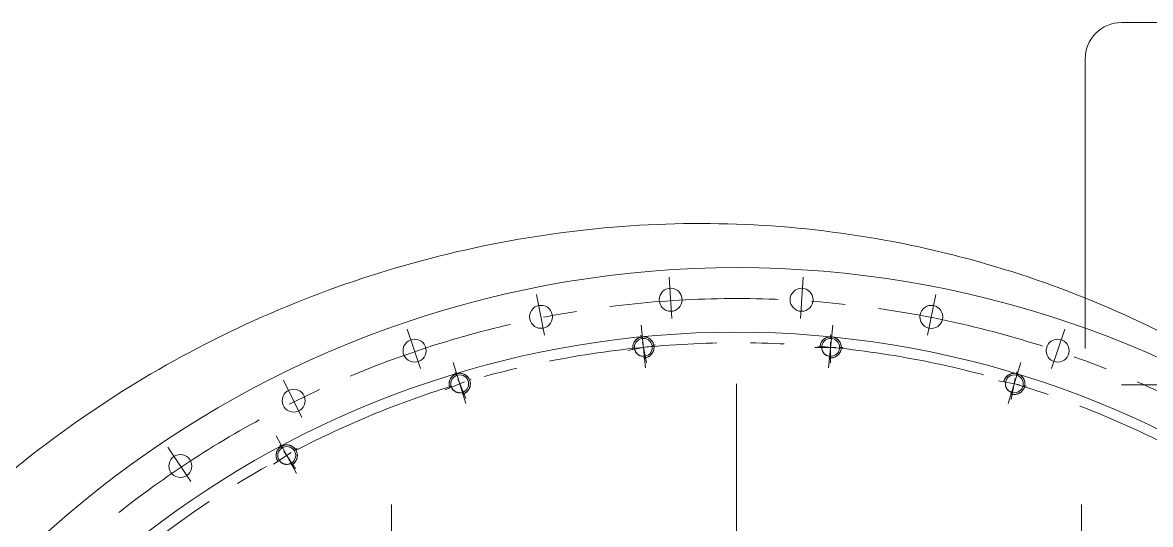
# Model space of a CAD drawing. Header units: inches. Extents: x 0 to 26418, y 0 to 20128.
# Drawn here: x 3660 to 4298, y 4414 to 4698 of the extents above; entities that cross this region are included whole.
import ezdxf

# ---------------------------------------------------------------- set-up
doc = ezdxf.new("R2010")
doc.units = ezdxf.units.IN
doc.header["$MEASUREMENT"] = 0
doc.linetypes.add('CENTER', pattern=[50.8, 31.75, -6.35, 6.35, -6.35])
doc.linetypes.add('点画线', pattern=[18, 12, -2, 2, -2])
for name, color, linetype, lineweight in [('CAXA1', 5, 'CENTER', 5), ('中心线层', 5, 'CENTER', 5), ('细实线层', 7, 'Continuous', 5)]:
    doc.layers.add(name, color=color, linetype=linetype, lineweight=lineweight)

msp = doc.modelspace()

# ---------------------------------------------------------------- linework, layer by layer
at = {"color": 7, "lineweight": 5}
for p, q in [((4510.43, 4697.98), (4281.12, 4697.98)), ((4260.62, 4513.48), (4260.62, 4677.48)), ((4004.86, 4514.58), (4004.85, 4514.26)), ((4004.89, 4514.89), (4004.86, 4514.58)), ((4004.94, 4515.2), (4004.89, 4514.89)), ((4005, 4515.51), (4004.94, 4515.2)), ((4005.07, 4515.81), (4005, 4515.51)), ((4005.17, 4516.11), (4005.07, 4515.81)), ((4005.28, 4516.41), (4005.17, 4516.11)), ((4005.4, 4516.7), (4005.28, 4516.41)), ((4005.54, 4516.98), (4005.4, 4516.7)), ((4005.69, 4517.25), (4005.54, 4516.98)), ((4005.86, 4517.52), (4005.69, 4517.25)), ((4006.04, 4517.78), (4005.86, 4517.52)), ((4006.24, 4518.02), (4006.04, 4517.78)), ((4006.44, 4518.26), (4006.24, 4518.02)), ((4006.66, 4518.48), (4006.44, 4518.26)), ((4006.89, 4518.7), (4006.66, 4518.48)), ((4007.13, 4518.9), (4006.89, 4518.7)), ((4007.39, 4519.09), (4007.13, 4518.9)), ((4007.65, 4519.26), (4007.39, 4519.09)), ((4007.92, 4519.42), (4007.65, 4519.26)), ((4008.2, 4519.57), (4007.92, 4519.42)), ((4008.48, 4519.7), (4008.2, 4519.57)), ((4008.77, 4519.82), (4008.48, 4519.7)), ((4009.07, 4519.92), (4008.77, 4519.82)), ((4009.37, 4520), (4009.07, 4519.92)), ((4009.68, 4520.07), (4009.37, 4520)), ((4009.99, 4520.12), (4009.68, 4520.07)), ((4010.3, 4520.16), (4009.99, 4520.12)), ((4010.61, 4520.18), (4010.3, 4520.16)), ((4010.93, 4520.19), (4010.61, 4520.18)), ((4011.24, 4520.17), (4010.93, 4520.19)), ((4011.55, 4520.14), (4011.24, 4520.17)), ((4011.87, 4520.1), (4011.55, 4520.14)), ((4012.17, 4520.04), (4011.87, 4520.1)), ((4012.48, 4519.96), (4012.17, 4520.04)), ((4012.78, 4519.87), (4012.48, 4519.96)), ((4013.07, 4519.76), (4012.78, 4519.87)), ((4013.36, 4519.63), (4013.07, 4519.76)), ((4013.64, 4519.5), (4013.36, 4519.63)), ((4013.92, 4519.34), (4013.64, 4519.5)), ((4014.18, 4519.17), (4013.92, 4519.34)), ((4014.44, 4518.99), (4014.18, 4519.17)), ((4014.69, 4518.8), (4014.44, 4518.99)), ((4014.92, 4518.59), (4014.69, 4518.8)), ((4015.15, 4518.37), (4014.92, 4518.59)), ((4015.36, 4518.14), (4015.15, 4518.37)), ((4015.56, 4517.9), (4015.36, 4518.14)), ((4015.75, 4517.65), (4015.56, 4517.9)), ((4015.92, 4517.39), (4015.75, 4517.65)), ((4016.08, 4517.12), (4015.92, 4517.39)), ((4016.23, 4516.84), (4016.08, 4517.12)), ((4016.36, 4516.55), (4016.23, 4516.84)), ((4016.48, 4516.26), (4016.36, 4516.55)), ((4016.58, 4515.97), (4016.48, 4516.26)), ((4016.66, 4515.66), (4016.58, 4515.97)), ((4016.73, 4515.36), (4016.66, 4515.66)), ((4016.79, 4515.05), (4016.73, 4515.36)), ((4016.73, 4515.36), (4016.73, 4515.36)), ((4016.82, 4514.73), (4016.79, 4515.05)), ((4016.84, 4514.42), (4016.82, 4514.73)), ((4110.74, 4514.81), (4110.72, 4514.5)), ((4110.78, 4515.12), (4110.74, 4514.81)), ((4110.84, 4515.43), (4110.78, 4515.12)), ((4110.91, 4515.74), (4110.84, 4515.43)), ((4111, 4516.04), (4110.91, 4515.74)), ((4111.11, 4516.34), (4111, 4516.04)), ((4111.23, 4516.63), (4111.11, 4516.34)), ((4111.36, 4516.91), (4111.23, 4516.63)), ((4111.51, 4517.19), (4111.36, 4516.91)), ((4111.68, 4517.45), (4111.51, 4517.19)), ((4111.85, 4517.71), (4111.68, 4517.45)), ((4112.04, 4517.96), (4111.85, 4517.71)), ((4112.25, 4518.2), (4112.04, 4517.96)), ((4112.46, 4518.43), (4112.25, 4518.2)), ((4112.69, 4518.64), (4112.46, 4518.43)), ((4112.93, 4518.85), (4112.69, 4518.64)), ((4113.18, 4519.04), (4112.93, 4518.85)), ((4113.44, 4519.22), (4113.18, 4519.04)), ((4113.71, 4519.38), (4113.44, 4519.22)), ((4113.98, 4519.53), (4113.71, 4519.38)), ((4114.27, 4519.67), (4113.98, 4519.53)), ((4114.56, 4519.79), (4114.27, 4519.67)), ((4114.85, 4519.89), (4114.56, 4519.79)), ((4115.15, 4519.98), (4114.85, 4519.89)), ((4115.46, 4520.05), (4115.15, 4519.98)), ((4115.77, 4520.11), (4115.46, 4520.05)), ((4116.08, 4520.15), (4115.77, 4520.11)), ((4116.39, 4520.18), (4116.08, 4520.15)), ((4116.71, 4520.19), (4116.39, 4520.18)), ((4117.02, 4520.18), (4116.71, 4520.19)), ((4117.33, 4520.15), (4117.02, 4520.18)), ((4117.65, 4520.11), (4117.33, 4520.15)), ((4117.95, 4520.05), (4117.65, 4520.11)), ((4118.26, 4519.98), (4117.95, 4520.05)), ((4118.56, 4519.89), (4118.26, 4519.98)), ((4118.86, 4519.79), (4118.56, 4519.89)), ((4119.15, 4519.67), (4118.86, 4519.79)), ((4119.43, 4519.53), (4119.15, 4519.67)), ((4119.71, 4519.38), (4119.43, 4519.53)), ((4119.98, 4519.22), (4119.71, 4519.38)), ((4120.23, 4519.04), (4119.98, 4519.22)), ((4120.48, 4518.85), (4120.23, 4519.04)), ((4120.72, 4518.64), (4120.48, 4518.85)), ((4120.95, 4518.43), (4120.72, 4518.64)), ((4121.17, 4518.2), (4120.95, 4518.43)), ((4121.37, 4517.96), (4121.17, 4518.2)), ((4121.56, 4517.71), (4121.37, 4517.96)), ((4121.74, 4517.45), (4121.56, 4517.71)), ((4121.9, 4517.19), (4121.74, 4517.45)), ((4122.05, 4516.91), (4121.9, 4517.19)), ((4122.19, 4516.63), (4122.05, 4516.91)), ((4122.31, 4516.34), (4122.19, 4516.63)), ((4122.41, 4516.04), (4122.31, 4516.34)), ((4122.5, 4515.74), (4122.41, 4516.04)), ((4122.58, 4515.43), (4122.5, 4515.74)), ((4122.63, 4515.12), (4122.58, 4515.43)), ((4122.67, 4514.81), (4122.63, 4515.12)), ((4122.7, 4514.5), (4122.67, 4514.81)), ((4004.85, 4514.26), (4004.85, 4513.95)), ((4004.85, 4513.95), (4004.87, 4513.64)), ((4004.87, 4513.64), (4004.91, 4513.32)), ((4004.91, 4513.32), (4004.96, 4513.02)), ((4004.96, 4513.02), (4005.89, 4513.2)), ((4004.96, 4513.02), (4004.96, 4513.02)), ((4005.89, 4513.2), (4005.89, 4513.2)), ((4005.89, 4513.2), (4005.95, 4512.94)), ((4005.95, 4512.94), (4006.02, 4512.69)), ((4006.02, 4512.69), (4006.11, 4512.44)), ((4006.11, 4512.44), (4006.21, 4512.19)), ((4006.21, 4512.19), (4006.32, 4511.95)), ((4006.32, 4511.95), (4006.44, 4511.72)), ((4006.44, 4511.72), (4006.58, 4511.49)), ((4006.58, 4511.49), (4006.72, 4511.27)), ((4006.72, 4511.27), (4006.88, 4511.06)), ((4006.88, 4511.06), (4007.05, 4510.85)), ((4007.05, 4510.85), (4007.23, 4510.66)), ((4007.23, 4510.66), (4007.42, 4510.48)), ((4007.42, 4510.48), (4007.62, 4510.3)), ((4007.62, 4510.3), (4007.83, 4510.14)), ((4007.83, 4510.14), (4008.04, 4509.98)), ((4008.04, 4509.98), (4008.27, 4509.84)), ((4008.27, 4509.84), (4008.5, 4509.71)), ((4008.5, 4509.71), (4008.73, 4509.6)), ((4008.73, 4509.6), (4008.98, 4509.49)), ((4008.98, 4509.49), (4009.22, 4509.4)), ((4009.22, 4509.4), (4009.48, 4509.32)), ((4009.48, 4509.32), (4009.73, 4509.26)), ((4009.73, 4509.26), (4009.99, 4509.21)), ((4009.99, 4509.21), (4010.26, 4509.17)), ((4010.26, 4509.17), (4010.52, 4509.14)), ((4010.52, 4509.14), (4010.78, 4509.13)), ((4010.78, 4509.13), (4011.05, 4509.14)), ((4011.05, 4509.14), (4011.31, 4509.15)), ((4011.31, 4509.15), (4011.57, 4509.19)), ((4011.57, 4509.19), (4011.83, 4509.23)), ((4011.83, 4509.23), (4011.83, 4509.23)), ((4011.83, 4509.23), (4012.02, 4508.3)), ((4012.02, 4508.3), (4012.33, 4508.37)), ((4012.02, 4508.3), (4012.02, 4508.3)), ((4012.33, 4508.37), (4012.63, 4508.46)), ((4012.63, 4508.46), (4012.93, 4508.56)), ((4012.93, 4508.56), (4013.22, 4508.67)), ((4013.22, 4508.67), (4013.5, 4508.8)), ((4013.5, 4508.8), (4013.78, 4508.95)), ((4013.78, 4508.95), (4014.05, 4509.11)), ((4014.05, 4509.11), (4014.31, 4509.29)), ((4014.31, 4509.29), (4014.56, 4509.47)), ((4014.56, 4509.47), (4014.81, 4509.67)), ((4014.81, 4509.67), (4015.04, 4509.89)), ((4015.04, 4509.89), (4015.25, 4510.11)), ((4015.25, 4510.11), (4015.46, 4510.35)), ((4015.46, 4510.35), (4015.66, 4510.6)), ((4015.66, 4510.6), (4015.84, 4510.85)), ((4015.84, 4510.85), (4016.01, 4511.12)), ((4016.01, 4511.12), (4016.16, 4511.39)), ((4016.16, 4511.39), (4016.3, 4511.67)), ((4016.3, 4511.67), (4016.42, 4511.96)), ((4016.42, 4511.96), (4016.53, 4512.26)), ((4016.53, 4512.26), (4016.62, 4512.56)), ((4016.62, 4512.56), (4016.7, 4512.86)), ((4016.7, 4512.86), (4016.76, 4513.17)), ((4016.76, 4513.17), (4016.81, 4513.48)), ((4016.81, 4513.48), (4016.84, 4513.79)), ((4016.85, 4514.11), (4016.84, 4514.42)), ((4016.84, 4513.79), (4016.85, 4514.11)), ((4110.72, 4514.5), (4110.71, 4514.19)), ((4110.71, 4514.19), (4110.71, 4514.19)), ((4110.71, 4514.19), (4111.65, 4514.19)), ((4111.65, 4514.19), (4111.65, 4514.19)), ((4111.65, 4514.19), (4111.66, 4513.92)), ((4111.66, 4513.92), (4111.68, 4513.66)), ((4111.68, 4513.66), (4111.72, 4513.4)), ((4111.72, 4513.4), (4111.77, 4513.14)), ((4111.77, 4513.14), (4111.83, 4512.88)), ((4111.83, 4512.88), (4111.9, 4512.62)), ((4111.9, 4512.62), (4111.99, 4512.38)), ((4111.99, 4512.38), (4112.09, 4512.13)), ((4112.09, 4512.13), (4112.21, 4511.89)), ((4112.21, 4511.89), (4112.33, 4511.66)), ((4112.33, 4511.66), (4112.47, 4511.43)), ((4112.47, 4511.43), (4112.62, 4511.22)), ((4112.62, 4511.22), (4112.78, 4511.01)), ((4112.78, 4511.01), (4112.95, 4510.8)), ((4112.95, 4510.8), (4113.13, 4510.61)), ((4113.13, 4510.61), (4113.33, 4510.43)), ((4113.33, 4510.43), (4113.53, 4510.26)), ((4113.53, 4510.26), (4113.74, 4510.1)), ((4113.74, 4510.1), (4113.96, 4509.95)), ((4113.96, 4509.95), (4114.18, 4509.81)), ((4114.18, 4509.81), (4114.41, 4509.68)), ((4114.41, 4509.68), (4114.65, 4509.57)), ((4114.65, 4509.57), (4114.9, 4509.47)), ((4114.9, 4509.47), (4115.15, 4509.38)), ((4115.15, 4509.38), (4115.4, 4509.31)), ((4115.4, 4509.31), (4115.66, 4509.24)), ((4115.66, 4509.24), (4115.92, 4509.2)), ((4115.92, 4509.2), (4116.18, 4509.16)), ((4116.18, 4509.16), (4116.44, 4509.14)), ((4116.44, 4509.14), (4116.71, 4509.13)), ((4116.71, 4509.13), (4116.71, 4509.13)), ((4116.71, 4509.13), (4116.71, 4508.19)), ((4116.71, 4508.19), (4116.71, 4508.19)), ((4116.71, 4508.19), (4117.02, 4508.19)), ((4117.02, 4508.19), (4117.33, 4508.22)), ((4117.33, 4508.22), (4117.65, 4508.26)), ((4117.65, 4508.26), (4117.95, 4508.32)), ((4117.95, 4508.32), (4118.26, 4508.39)), ((4118.26, 4508.39), (4118.56, 4508.48)), ((4118.56, 4508.48), (4118.86, 4508.58)), ((4118.86, 4508.58), (4119.15, 4508.7)), ((4119.15, 4508.7), (4119.43, 4508.84)), ((4119.43, 4508.84), (4119.71, 4508.99)), ((4119.71, 4508.99), (4119.98, 4509.15)), ((4119.98, 4509.15), (4120.23, 4509.33)), ((4120.23, 4509.33), (4120.48, 4509.52)), ((4120.48, 4509.52), (4120.72, 4509.73)), ((4120.72, 4509.73), (4120.95, 4509.94)), ((4120.95, 4509.94), (4121.17, 4510.17)), ((4121.17, 4510.17), (4121.37, 4510.41)), ((4121.37, 4510.41), (4121.56, 4510.66)), ((4121.56, 4510.66), (4121.74, 4510.92)), ((4121.74, 4510.92), (4121.9, 4511.19)), ((4121.9, 4511.19), (4122.05, 4511.46)), ((4122.05, 4511.46), (4122.19, 4511.75)), ((4122.19, 4511.75), (4122.31, 4512.04)), ((4122.31, 4512.04), (4122.41, 4512.33)), ((4122.41, 4512.33), (4122.5, 4512.63)), ((4122.5, 4512.63), (4122.58, 4512.94)), ((4122.58, 4512.94), (4122.63, 4513.25)), ((4122.63, 4513.25), (4122.67, 4513.56)), ((4122.67, 4513.56), (4122.7, 4513.87)), ((4122.71, 4514.19), (4122.7, 4514.5)), ((4122.7, 4513.87), (4122.71, 4514.19)), ((4122.71, 4514.19), (4122.71, 4514.19)), ((3901.37, 4495.54), (3901.27, 4495.24)), ((3901.48, 4495.83), (3901.37, 4495.54)), ((3901.61, 4496.12), (3901.48, 4495.83)), ((3901.75, 4496.4), (3901.61, 4496.12)), ((3901.91, 4496.67), (3901.75, 4496.4)), ((3902.08, 4496.93), (3901.91, 4496.67)), ((3902.26, 4497.19), (3902.08, 4496.93)), ((3902.46, 4497.43), (3902.26, 4497.19)), ((3902.67, 4497.66), (3902.46, 4497.43)), ((3902.89, 4497.89), (3902.67, 4497.66)), ((3903.13, 4498.1), (3902.89, 4497.89)), ((3903.37, 4498.29), (3903.13, 4498.1)), ((3903.63, 4498.48), (3903.37, 4498.29)), ((3903.89, 4498.65), (3903.63, 4498.48)), ((3904.16, 4498.81), (3903.89, 4498.65)), ((3904.44, 4498.95), (3904.16, 4498.81)), ((3904.73, 4499.08), (3904.44, 4498.95)), ((3905.02, 4499.19), (3904.73, 4499.08)), ((3905.32, 4499.29), (3905.02, 4499.19)), ((3905.62, 4499.37), (3905.32, 4499.29)), ((3905.93, 4499.43), (3905.62, 4499.37)), ((3906.24, 4499.48), (3905.93, 4499.43)), ((3906.55, 4499.52), (3906.24, 4499.48)), ((3906.87, 4499.53), (3906.55, 4499.52)), ((3907.18, 4499.53), (3906.87, 4499.53)), ((3907.5, 4499.52), (3907.18, 4499.53)), ((3907.81, 4499.48), (3907.5, 4499.52)), ((3908.12, 4499.43), (3907.81, 4499.48)), ((3908.43, 4499.37), (3908.12, 4499.43)), ((3908.73, 4499.29), (3908.43, 4499.37)), ((3909.03, 4499.19), (3908.73, 4499.29)), ((3909.32, 4499.08), (3909.03, 4499.19)), ((3909.61, 4498.95), (3909.32, 4499.08)), ((3909.89, 4498.81), (3909.61, 4498.95)), ((3910.16, 4498.65), (3909.89, 4498.81)), ((3910.42, 4498.48), (3910.16, 4498.65)), ((3910.68, 4498.29), (3910.42, 4498.48)), ((3910.92, 4498.1), (3910.68, 4498.29)), ((3911.15, 4497.89), (3910.92, 4498.1)), ((3911.38, 4497.66), (3911.15, 4497.89)), ((3911.59, 4497.43), (3911.38, 4497.66)), ((3911.78, 4497.19), (3911.59, 4497.43)), ((3911.97, 4496.93), (3911.78, 4497.19)), ((3912.14, 4496.67), (3911.97, 4496.93)), ((3912.3, 4496.4), (3912.14, 4496.67)), ((3912.44, 4496.12), (3912.3, 4496.4)), ((3912.57, 4495.83), (3912.44, 4496.12)), ((3912.68, 4495.54), (3912.57, 4495.83)), ((3912.57, 4495.83), (3912.57, 4495.83)), ((3912.78, 4495.24), (3912.68, 4495.54)), ((4214.9, 4495.61), (4214.8, 4495.31)), ((4215.02, 4495.9), (4214.9, 4495.61)), ((4215.15, 4496.19), (4215.02, 4495.9)), ((4215.3, 4496.47), (4215.15, 4496.19)), ((4215.46, 4496.74), (4215.3, 4496.47)), ((4215.63, 4497), (4215.46, 4496.74)), ((4215.82, 4497.25), (4215.63, 4497)), ((4216.02, 4497.49), (4215.82, 4497.25)), ((4216.23, 4497.72), (4216.02, 4497.49)), ((4216.46, 4497.94), (4216.23, 4497.72)), ((4216.7, 4498.15), (4216.46, 4497.94)), ((4216.94, 4498.34), (4216.7, 4498.15)), ((4217.2, 4498.52), (4216.94, 4498.34)), ((4217.46, 4498.69), (4217.2, 4498.52)), ((4217.74, 4498.84), (4217.46, 4498.69)), ((4218.02, 4498.98), (4217.74, 4498.84)), ((4218.31, 4499.11), (4218.02, 4498.98)), ((4218.6, 4499.22), (4218.31, 4499.11)), ((4218.9, 4499.31), (4218.6, 4499.22)), ((4219.21, 4499.39), (4218.9, 4499.31)), ((4219.52, 4499.45), (4219.21, 4499.39)), ((4219.83, 4499.49), (4219.52, 4499.45)), ((4220.14, 4499.52), (4219.83, 4499.49)), ((4220.45, 4499.53), (4220.14, 4499.52)), ((4220.77, 4499.53), (4220.45, 4499.53)), ((4221.08, 4499.51), (4220.77, 4499.53)), ((4221.39, 4499.47), (4221.08, 4499.51)), ((4221.7, 4499.42), (4221.39, 4499.47)), ((4222.01, 4499.35), (4221.7, 4499.42)), ((4222.31, 4499.26), (4222.01, 4499.35)), ((4222.61, 4499.16), (4222.31, 4499.26)), ((4222.9, 4499.05), (4222.61, 4499.16)), ((4223.19, 4498.92), (4222.9, 4499.05)), ((4223.46, 4498.77), (4223.19, 4498.92)), ((4223.73, 4498.61), (4223.46, 4498.77)), ((4223.99, 4498.43), (4223.73, 4498.61)), ((4224.25, 4498.25), (4223.99, 4498.43)), ((4224.49, 4498.04), (4224.25, 4498.25)), ((4224.72, 4497.83), (4224.49, 4498.04)), ((4224.94, 4497.61), (4224.72, 4497.83)), ((4225.15, 4497.37), (4224.94, 4497.61)), ((4225.34, 4497.12), (4225.15, 4497.37)), ((4225.52, 4496.87), (4225.34, 4497.12)), ((4225.69, 4496.6), (4225.52, 4496.87)), ((4225.84, 4496.33), (4225.69, 4496.6)), ((4225.98, 4496.05), (4225.84, 4496.33)), ((4226.1, 4495.76), (4225.98, 4496.05)), ((4226.21, 4495.46), (4226.1, 4495.76)), ((4226.31, 4495.16), (4226.21, 4495.46)), ((3901.04, 4494), (3901.03, 4493.69)), ((3901.03, 4493.69), (3901.03, 4493.38)), ((3901.03, 4493.38), (3901.04, 4493.06)), ((3901.08, 4494.32), (3901.04, 4494)), ((3901.04, 4493.06), (3901.08, 4492.75)), ((3901.12, 4494.63), (3901.08, 4494.32)), ((3901.08, 4492.75), (3901.12, 4492.44)), ((3901.19, 4494.93), (3901.12, 4494.63)), ((3901.12, 4492.44), (3901.19, 4492.13)), ((3901.27, 4495.24), (3901.19, 4494.93)), ((3901.19, 4492.13), (3901.27, 4491.83)), ((3901.27, 4491.83), (3901.37, 4491.53)), ((3901.37, 4491.53), (3901.48, 4491.24)), ((3901.48, 4491.24), (3902.36, 4491.6)), ((3901.48, 4491.24), (3901.48, 4491.24)), ((3902.36, 4491.6), (3902.36, 4491.6)), ((3902.36, 4491.6), (3902.46, 4491.36)), ((3902.46, 4491.36), (3902.58, 4491.12)), ((3902.58, 4491.12), (3902.72, 4490.89)), ((3902.72, 4490.89), (3902.86, 4490.67)), ((3902.86, 4490.67), (3903.02, 4490.46)), ((3903.02, 4490.46), (3903.18, 4490.25)), ((3903.18, 4490.25), (3903.36, 4490.06)), ((3903.36, 4490.06), (3903.55, 4489.87)), ((3903.55, 4489.87), (3903.74, 4489.69)), ((3903.74, 4489.69), (3903.95, 4489.53)), ((3903.95, 4489.53), (3904.16, 4489.37)), ((3904.16, 4489.37), (3904.38, 4489.23)), ((3904.38, 4489.23), (3904.61, 4489.09)), ((3904.61, 4489.09), (3904.85, 4488.97)), ((3910.92, 4488.97), (3911.15, 4489.18)), ((3911.15, 4489.18), (3911.38, 4489.4)), ((3911.38, 4489.4), (3911.59, 4489.64)), ((3911.59, 4489.64), (3911.78, 4489.88)), ((3911.78, 4489.88), (3911.97, 4490.14)), ((3911.97, 4490.14), (3912.14, 4490.4)), ((3912.14, 4490.4), (3912.3, 4490.67)), ((3912.3, 4490.67), (3912.44, 4490.95)), ((3912.44, 4490.95), (3912.57, 4491.24)), ((3912.57, 4491.24), (3912.68, 4491.53)), ((3912.68, 4491.53), (3912.78, 4491.83)), ((3912.86, 4494.93), (3912.78, 4495.24)), ((3912.78, 4491.83), (3912.86, 4492.13)), ((3912.92, 4494.63), (3912.86, 4494.93)), ((3912.86, 4492.13), (3912.92, 4492.44)), ((3912.97, 4494.32), (3912.92, 4494.63)), ((3912.92, 4492.44), (3912.97, 4492.75)), ((3913.01, 4494), (3912.97, 4494.32)), ((3912.97, 4492.75), (3913.01, 4493.06)), ((3913.02, 4493.69), (3913.01, 4494)), ((3913.01, 4493.06), (3913.02, 4493.38)), ((3913.02, 4493.38), (3913.02, 4493.69)), ((4214.72, 4495.01), (4214.65, 4494.7)), ((4214.65, 4494.7), (4214.65, 4494.7)), ((4214.65, 4494.7), (4215.58, 4494.52)), ((4214.8, 4495.31), (4214.72, 4495.01)), ((4215.5, 4494), (4215.48, 4493.73)), ((4215.48, 4493.73), (4215.48, 4493.47)), ((4215.48, 4493.47), (4215.49, 4493.2)), ((4215.49, 4493.2), (4215.51, 4492.94)), ((4215.53, 4494.26), (4215.5, 4494)), ((4215.51, 4492.94), (4215.55, 4492.68)), ((4215.58, 4494.52), (4215.53, 4494.26)), ((4215.55, 4492.68), (4215.6, 4492.42)), ((4215.58, 4494.52), (4215.58, 4494.52)), ((4215.6, 4492.42), (4215.67, 4492.16)), ((4215.67, 4492.16), (4215.75, 4491.91)), ((4215.75, 4491.91), (4215.84, 4491.66)), ((4215.84, 4491.66), (4215.94, 4491.42)), ((4215.94, 4491.42), (4216.06, 4491.18)), ((4216.06, 4491.18), (4216.19, 4490.95)), ((4216.19, 4490.95), (4216.33, 4490.73)), ((4216.33, 4490.73), (4216.48, 4490.51)), ((4216.48, 4490.51), (4216.65, 4490.3)), ((4216.65, 4490.3), (4216.82, 4490.1)), ((4216.82, 4490.1), (4217.01, 4489.91)), ((4217.01, 4489.91), (4217.2, 4489.74)), ((4217.2, 4489.74), (4217.4, 4489.57)), ((4217.4, 4489.57), (4217.62, 4489.41)), ((4217.62, 4489.41), (4217.84, 4489.26)), ((4217.84, 4489.26), (4218.06, 4489.13)), ((4218.06, 4489.13), (4218.3, 4489)), ((4218.3, 4489), (4218.54, 4488.89)), ((4224.37, 4488.92), (4224.6, 4489.13)), ((4224.6, 4489.13), (4224.83, 4489.35)), ((4224.83, 4489.35), (4225.04, 4489.58)), ((4225.04, 4489.58), (4225.24, 4489.82)), ((4225.24, 4489.82), (4225.43, 4490.07)), ((4225.43, 4490.07), (4225.61, 4490.33)), ((4225.61, 4490.33), (4225.77, 4490.6)), ((4225.77, 4490.6), (4225.91, 4490.88)), ((4225.91, 4490.88), (4226.04, 4491.17)), ((4226.04, 4491.17), (4226.16, 4491.46)), ((4226.16, 4491.46), (4226.26, 4491.75)), ((4226.26, 4491.75), (4226.35, 4492.06)), ((4226.38, 4494.86), (4226.31, 4495.16)), ((4226.35, 4492.06), (4226.42, 4492.36)), ((4226.45, 4494.55), (4226.38, 4494.86)), ((4226.42, 4492.36), (4226.47, 4492.67)), ((4226.42, 4492.36), (4226.42, 4492.36)), ((4226.49, 4494.24), (4226.45, 4494.55)), ((4226.47, 4492.67), (4226.51, 4492.98)), ((4226.52, 4493.93), (4226.49, 4494.24)), ((4226.51, 4492.98), (4226.53, 4493.3)), ((4226.53, 4493.61), (4226.52, 4493.93)), ((4226.53, 4493.3), (4226.53, 4493.61)), ((4510.43, 4492.98), (4281.12, 4492.98)), ((3904.85, 4488.97), (3905.09, 4488.87)), ((3905.09, 4488.87), (3905.34, 4488.77)), ((3905.34, 4488.77), (3905.59, 4488.69)), ((3905.59, 4488.69), (3905.84, 4488.62)), ((3905.84, 4488.62), (3906.1, 4488.57)), ((3906.1, 4488.57), (3906.37, 4488.52)), ((3906.37, 4488.52), (3906.63, 4488.5)), ((3906.63, 4488.5), (3906.89, 4488.48)), ((3906.89, 4488.48), (3907.16, 4488.48)), ((3907.16, 4488.48), (3907.42, 4488.5)), ((3907.42, 4488.5), (3907.68, 4488.52)), ((3907.68, 4488.52), (3907.95, 4488.57)), ((3907.95, 4488.57), (3908.2, 4488.62)), ((3908.2, 4488.62), (3908.46, 4488.69)), ((3908.46, 4488.69), (3908.71, 4488.77)), ((3908.71, 4488.77), (3908.96, 4488.87)), ((3908.96, 4488.87), (3908.96, 4488.87)), ((3908.96, 4488.87), (3909.32, 4487.99)), ((3909.32, 4487.99), (3909.61, 4488.12)), ((3909.32, 4487.99), (3909.32, 4487.99)), ((3909.61, 4488.12), (3909.89, 4488.26)), ((3909.89, 4488.26), (3910.16, 4488.42)), ((3910.16, 4488.42), (3910.42, 4488.59)), ((3910.42, 4488.59), (3910.68, 4488.77)), ((3910.68, 4488.77), (3910.92, 4488.97)), ((4218.54, 4488.89), (4218.78, 4488.79)), ((4218.78, 4488.79), (4219.03, 4488.71)), ((4219.03, 4488.71), (4219.29, 4488.64)), ((4219.29, 4488.64), (4219.55, 4488.58)), ((4219.55, 4488.58), (4219.36, 4487.65)), ((4219.36, 4487.65), (4219.36, 4487.65)), ((4219.36, 4487.65), (4219.67, 4487.6)), ((4219.55, 4488.58), (4219.55, 4488.58)), ((4219.67, 4487.6), (4219.98, 4487.56)), ((4219.98, 4487.56), (4220.3, 4487.54)), ((4220.3, 4487.54), (4220.61, 4487.53)), ((4220.61, 4487.53), (4220.92, 4487.55)), ((4220.92, 4487.55), (4221.24, 4487.58)), ((4221.24, 4487.58), (4221.55, 4487.62)), ((4221.55, 4487.62), (4221.86, 4487.68)), ((4221.86, 4487.68), (4222.16, 4487.76)), ((4222.16, 4487.76), (4222.46, 4487.85)), ((4222.46, 4487.85), (4222.76, 4487.96)), ((4222.76, 4487.96), (4223.04, 4488.09)), ((4223.04, 4488.09), (4223.33, 4488.22)), ((4223.33, 4488.22), (4223.6, 4488.38)), ((4223.6, 4488.38), (4223.87, 4488.55)), ((4223.87, 4488.55), (4224.12, 4488.73)), ((4224.12, 4488.73), (4224.37, 4488.92)), ((3804.93, 4457.21), (3804.71, 4456.98)), ((3805.15, 4457.43), (3804.93, 4457.21)), ((3805.39, 4457.64), (3805.15, 4457.43)), ((3805.63, 4457.83), (3805.39, 4457.64)), ((3805.89, 4458.01), (3805.63, 4457.83)), ((3806.16, 4458.18), (3805.89, 4458.01)), ((3806.43, 4458.33), (3806.16, 4458.18)), ((3806.71, 4458.47), (3806.43, 4458.33)), ((3807, 4458.6), (3806.71, 4458.47)), ((3807.3, 4458.71), (3807, 4458.6)), ((3807.6, 4458.8), (3807.3, 4458.71)), ((3807.9, 4458.88), (3807.6, 4458.8)), ((3808.21, 4458.94), (3807.9, 4458.88)), ((3808.52, 4458.98), (3808.21, 4458.94)), ((3808.83, 4459.01), (3808.52, 4458.98)), ((3809.15, 4459.02), (3808.83, 4459.01)), ((3809.46, 4459.02), (3809.15, 4459.02)), ((3809.77, 4459), (3809.46, 4459.02)), ((3810.08, 4458.96), (3809.77, 4459)), ((3810.39, 4458.91), (3810.08, 4458.96)), ((3810.7, 4458.84), (3810.39, 4458.91)), ((3811, 4458.75), (3810.7, 4458.84)), ((3811.3, 4458.65), (3811, 4458.75)), ((3811.59, 4458.54), (3811.3, 4458.65)), ((3811.88, 4458.4), (3811.59, 4458.54)), ((3812.16, 4458.26), (3811.88, 4458.4)), ((3812.43, 4458.1), (3812.16, 4458.26)), ((3812.69, 4457.92), (3812.43, 4458.1)), ((3812.94, 4457.74), (3812.69, 4457.92)), ((3813.18, 4457.53), (3812.94, 4457.74)), ((3813.41, 4457.32), (3813.18, 4457.53)), ((3813.63, 4457.1), (3813.41, 4457.32)), ((3803.23, 4453.26), (3803.22, 4452.95)), ((3803.22, 4452.95), (3803.24, 4452.63)), ((3803.25, 4453.57), (3803.23, 4453.26)), ((3803.24, 4452.63), (3803.27, 4452.32)), ((3803.29, 4453.88), (3803.25, 4453.57)), ((3803.27, 4452.32), (3803.31, 4452.01)), ((3803.34, 4454.19), (3803.29, 4453.88)), ((3803.31, 4452.01), (3803.37, 4451.7)), ((3803.41, 4454.5), (3803.34, 4454.19)), ((3803.37, 4451.7), (3803.45, 4451.4)), ((3803.49, 4454.8), (3803.41, 4454.5)), ((3803.45, 4451.4), (3803.54, 4451.1)), ((3803.59, 4455.1), (3803.49, 4454.8)), ((3803.54, 4451.1), (3803.65, 4450.8)), ((3803.71, 4455.39), (3803.59, 4455.1)), ((3803.65, 4450.8), (3803.78, 4450.51)), ((3803.84, 4455.68), (3803.71, 4455.39)), ((3803.99, 4455.96), (3803.84, 4455.68)), ((3804.15, 4456.23), (3803.99, 4455.96)), ((3804.32, 4456.49), (3804.15, 4456.23)), ((3804.51, 4456.74), (3804.32, 4456.49)), ((3804.71, 4456.98), (3804.51, 4456.74)), ((3813.84, 4456.86), (3813.63, 4457.1)), ((3814.03, 4456.61), (3813.84, 4456.86)), ((3814.21, 4456.36), (3814.03, 4456.61)), ((3814.38, 4456.09), (3814.21, 4456.36)), ((3814.21, 4456.36), (3814.21, 4456.36)), ((3814.53, 4455.82), (3814.38, 4456.09)), ((3814.67, 4455.54), (3814.53, 4455.82)), ((3814.8, 4455.25), (3814.67, 4455.54)), ((3814.74, 4450.66), (3814.85, 4450.95)), ((3814.91, 4454.95), (3814.8, 4455.25)), ((3814.85, 4450.95), (3814.95, 4451.24)), ((3815, 4454.65), (3814.91, 4454.95)), ((3814.95, 4451.24), (3815.04, 4451.55)), ((3815.08, 4454.35), (3815, 4454.65)), ((3815.04, 4451.55), (3815.11, 4451.85)), ((3815.14, 4454.04), (3815.08, 4454.35)), ((3815.11, 4451.85), (3815.16, 4452.16)), ((3815.18, 4453.73), (3815.14, 4454.04)), ((3815.16, 4452.16), (3815.2, 4452.47)), ((3815.21, 4453.42), (3815.18, 4453.73)), ((3815.2, 4452.47), (3815.22, 4452.79)), ((3815.22, 4453.1), (3815.21, 4453.42)), ((3815.22, 4452.79), (3815.22, 4453.1)), ((3803.78, 4450.51), (3803.91, 4450.23)), ((3803.91, 4450.23), (3804.07, 4449.96)), ((3804.07, 4449.96), (3804.24, 4449.69)), ((3804.24, 4449.69), (3805.02, 4450.22)), ((3804.24, 4449.69), (3804.24, 4449.69)), ((3805.02, 4450.22), (3805.02, 4450.22)), ((3805.02, 4450.22), (3805.18, 4450)), ((3805.18, 4450), (3805.34, 4449.79)), ((3805.34, 4449.79), (3805.51, 4449.59)), ((3805.51, 4449.59), (3805.7, 4449.4)), ((3805.7, 4449.4), (3805.89, 4449.22)), ((3805.89, 4449.22), (3806.1, 4449.06)), ((3806.1, 4449.06), (3806.31, 4448.9)), ((3806.31, 4448.9), (3806.53, 4448.75)), ((3806.53, 4448.75), (3806.76, 4448.62)), ((3806.76, 4448.62), (3806.99, 4448.49)), ((3806.99, 4448.49), (3807.23, 4448.38)), ((3807.23, 4448.38), (3807.48, 4448.28)), ((3807.48, 4448.28), (3807.73, 4448.2)), ((3807.73, 4448.2), (3807.98, 4448.13)), ((3807.98, 4448.13), (3808.24, 4448.07)), ((3808.24, 4448.07), (3808.5, 4448.02)), ((3808.5, 4448.02), (3808.76, 4447.99)), ((3808.76, 4447.99), (3809.03, 4447.97)), ((3809.03, 4447.97), (3809.29, 4447.97)), ((3809.29, 4447.97), (3809.55, 4447.98)), ((3809.55, 4447.98), (3809.82, 4448.01)), ((3809.82, 4448.01), (3810.08, 4448.04)), ((3810.08, 4448.04), (3810.34, 4448.1)), ((3810.34, 4448.1), (3810.6, 4448.16)), ((3810.6, 4448.16), (3810.85, 4448.24)), ((3810.85, 4448.24), (3811.1, 4448.33)), ((3811.1, 4448.33), (3811.34, 4448.43)), ((3811.34, 4448.43), (3811.58, 4448.55)), ((3811.58, 4448.55), (3811.81, 4448.68)), ((3811.81, 4448.68), (3812.03, 4448.82)), ((3812.03, 4448.82), (3812.03, 4448.82)), ((3812.03, 4448.82), (3812.56, 4448.03)), ((3812.56, 4448.03), (3812.81, 4448.22)), ((3812.56, 4448.03), (3812.56, 4448.03)), ((3812.81, 4448.22), (3813.06, 4448.41)), ((3813.06, 4448.41), (3813.3, 4448.62)), ((3813.3, 4448.62), (3813.52, 4448.84)), ((3813.52, 4448.84), (3813.74, 4449.07)), ((3813.74, 4449.07), (3813.94, 4449.31)), ((3813.94, 4449.31), (3814.12, 4449.56)), ((3814.12, 4449.56), (3814.3, 4449.82)), ((3814.3, 4449.82), (3814.46, 4450.09)), ((3814.46, 4450.09), (3814.61, 4450.37)), ((3814.61, 4450.37), (3814.74, 4450.66))]:
    msp.add_line(p, q, dxfattribs=at)
for centre, radius in [((4026.3, 4541.11), 6.5), ((4100.27, 4541.1), 6.5), ((3952.95, 4531.46), 6.5), ((4173.61, 4531.44), 6.5), ((3881.5, 4512.31), 6.5), ((4010.85, 4514.19), 5.05), ((4116.71, 4514.19), 5.05), ((4245.06, 4512.29), 6.5), ((3907.02, 4493.53), 5.05), ((4220.53, 4493.53), 5.05), ((3813.15, 4484.01), 6.5), ((3809.22, 4453.02), 5.05), ((3749.09, 4447.03), 6.5)]:
    msp.add_circle(centre, radius, dxfattribs=at)
for centre, radius, start, end in [((4281.12, 4677.48), 20.5, 90, 180), ((4063.78, 3976.79), 582.5, 301.35579, 238.58501), ((4063.25, 3976.79), 546, 303.50842, 236.55604)]:
    msp.add_arc(centre, radius, start, end, dxfattribs=at)
msp.add_open_spline([(4478.58, 4391.59), (4443.49, 4429.16), (4363.33, 4496.48), (4220.7, 4564.04), (4063.25, 4591.2), (3902.94, 4574.79), (3750.86, 4517.6), (3617.58, 4422.13), (3512.8, 4294.15), (3444.25, 4142.25), (3415.61, 3976.34), (3435.07, 3807.87), (3495.96, 3648.67), (3597.19, 3509.91), (3731.64, 3401.31), (3890.72, 3330.93), (4063.7, 3303.42), (4238.96, 3322.51), (4404.48, 3386.32), (4548.54, 3491.77), (4661.39, 3631.55), (4734.59, 3796.86), (4752.87, 3916.58), (4754.54, 3976.52)], degree=3, knots=[0, 0, 0, 0, 6187.666026, 12450.355458, 18783.77638, 25175.55398, 31622.065679, 38124.713595, 44683.237858, 51298.550922, 57973.870728, 64697.019294, 71462.748657, 78273.501796, 85129.278897, 92030.080145, 98977.285843, 105969.701152, 113006.622999, 120087.951186, 127214.495945, 134386.492849, 141603.663266, 141603.663266, 141603.663266, 141603.663266], dxfattribs=at)
at = {"layer": 'CAXA1', "linetype": 'CENTER', "lineweight": 5, "ltscale": 3}
for p, q in [((4026.99, 4530.52), (4025.45, 4553.96)), ((4099.58, 4530.51), (4101.11, 4553.95)), ((3955.02, 4521.05), (3950.44, 4544.09)), ((4171.54, 4521.04), (4176.12, 4544.07)), ((3884.91, 4502.27), (3877.36, 4524.51)), ((4011.99, 4502.63), (4009.61, 4526.73)), ((4115.57, 4502.63), (4117.94, 4526.73)), ((4241.65, 4502.24), (4249.2, 4524.49)), ((3910.4, 4482.42), (3903.36, 4505.6)), ((4217.16, 4482.42), (4224.19, 4505.6)), ((3817.84, 4474.49), (3807.46, 4495.56)), ((4063.51, 4493.62), (4063.51, 3223.97)), ((3814.7, 4442.78), (3803.28, 4464.14)), ((3754.98, 4438.2), (3741.93, 4457.73)), ((3868.51, 4425.28), (3868.51, 4294.08)), ((4258.51, 4425.28), (4258.51, 4294.08))]:
    msp.add_line(p, q, dxfattribs=at)
for radius in [565, 540]:
    msp.add_circle((4063.78, 3976.79), radius, dxfattribs=at)
at = {"layer": '中心线层', "color": 7, "linetype": '点画线', "lineweight": 5}
for p, q in [((4012.6, 4505.36), (4009.09, 4523.01)), ((4116.71, 4505.19), (4116.71, 4523.19)), ((4002.02, 4512.43), (4019.68, 4515.94)), ((4107.71, 4514.19), (4125.71, 4514.19)), ((3910.47, 4485.22), (3903.58, 4501.85)), ((4218.78, 4484.71), (4222.29, 4502.36)), ((3898.71, 4490.09), (3915.34, 4496.98)), ((4211.7, 4495.29), (4229.36, 4491.78)), ((3801.74, 4448.02), (3816.71, 4458.02)), ((3814.22, 4445.54), (3804.22, 4460.51))]:
    msp.add_line(p, q, dxfattribs=at)
at = {"layer": '细实线层', "color": 7, "lineweight": 5}
for centre, start, end in [((4010.85, 4514.19), 271.25, 191.25), ((4116.71, 4514.19), 260, 180), ((3907.02, 4493.53), 282.5, 202.5), ((4220.53, 4493.53), 248.75, 168.75), ((3809.22, 4453.02), 293.75, 213.75)]:
    msp.add_arc(centre, 6, start, end, dxfattribs=at)

doc.saveas('drawing.dxf')
